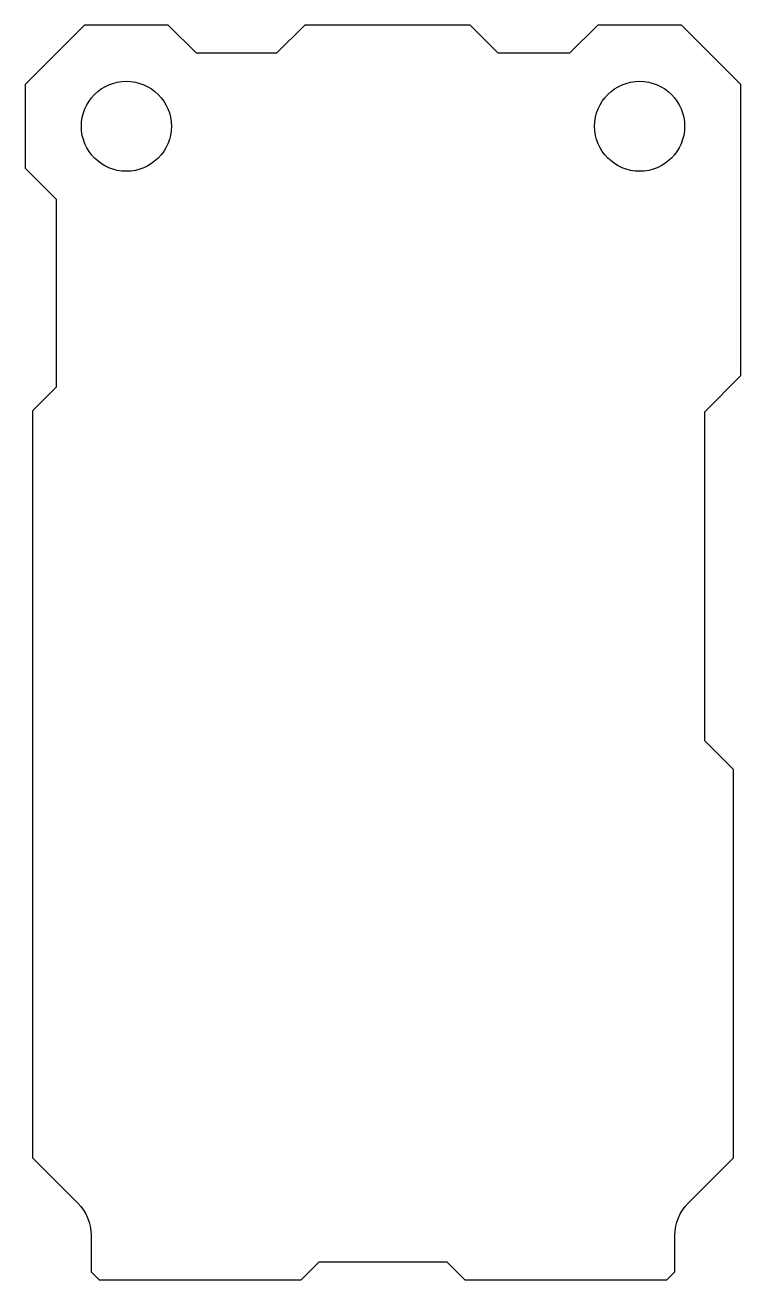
# Model space of a CAD drawing. Header units: millimetres. Extents: x -25.4 to 0, y -44.6 to 0.
import ezdxf

# ---------------------------------------------------------------- set-up
doc = ezdxf.new("R2010")
doc.units = ezdxf.units.MM
doc.layers.get('0').update_dxf_attribs({"linetype": 'CONTINUOUS'})

msp = doc.modelspace()

# ---------------------------------------------------------------- linework, layer by layer
msp.add_lwpolyline([(-9.63, 0), (-15.509, 0), (-16.509, -1), (-19.359, -1), (-20.359, 0), (-23.341, 0), (-25.45, -2.109), (-25.45, -5.091), (-24.35, -6.191), (-24.35, -12.886), (-25.187, -13.723), (-25.187, -40.304), (-23.574, -41.917, -0.198912), (-23.105, -43.049), (-23.105, -44.349), (-22.812, -44.642), (-15.636, -44.642), (-14.994, -44), (-10.456, -44), (-9.814, -44.642), (-2.638, -44.642), (-2.345, -44.349), (-2.345, -43.049, -0.198912), (-1.876, -41.917), (-0.263, -40.304), (-0.263, -26.487), (-1.286, -25.464), (-1.286, -13.754), (0, -12.468), (0, -2.109), (-2.109, 0), (-5.091, 0), (-6.091, -1), (-8.63, -1)], format="xyb", close=True)
for centre in [(-21.85, -3.6), (-3.6, -3.6)]:
    msp.add_circle(centre, 1.6)

doc.saveas('drawing.dxf')
